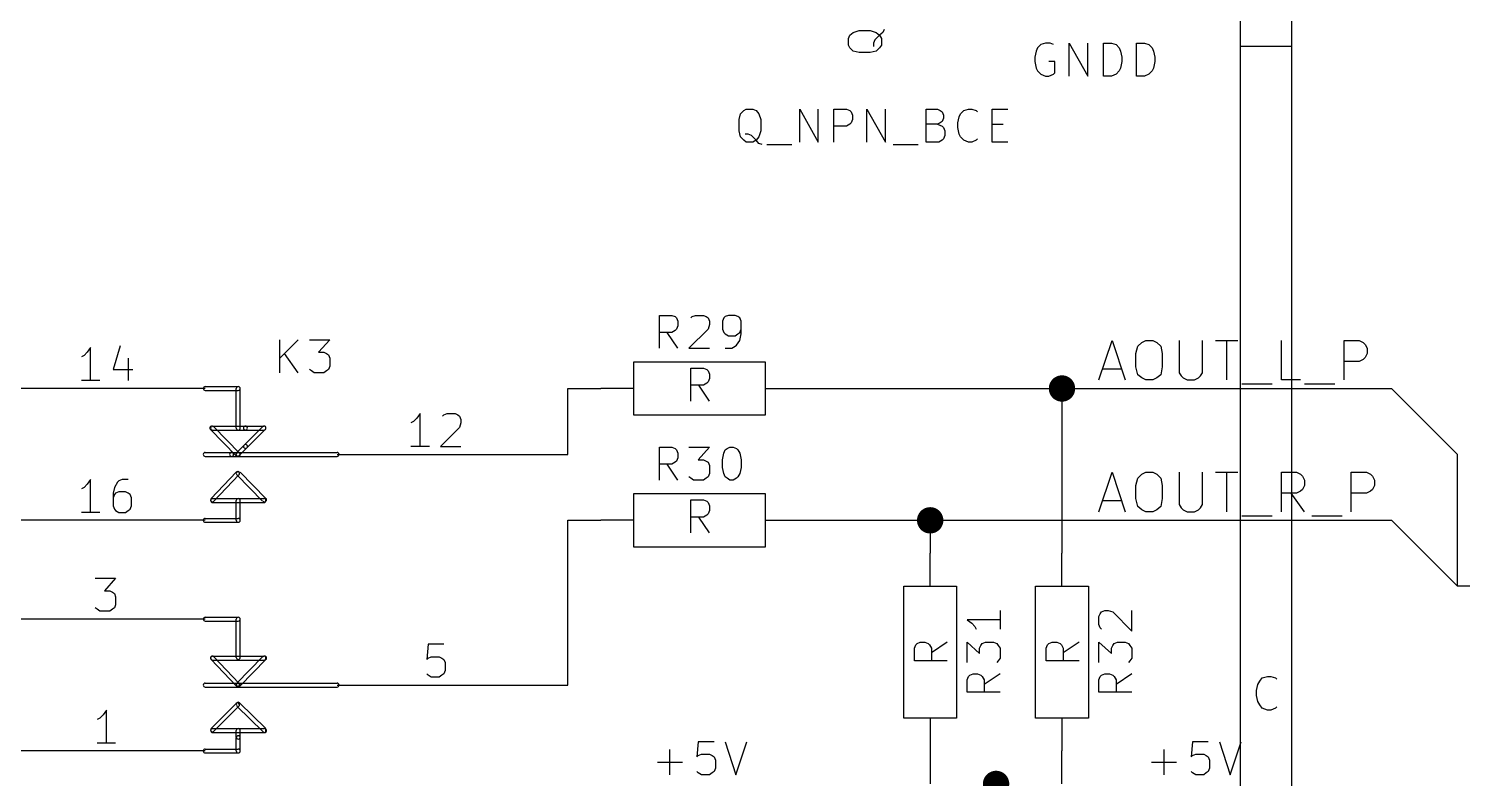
# Model space of a CAD drawing. Extents: x 10 to 329, y -200 to -10.
# Drawn here: x 238.3 to 293.6, y -138.2 to -109.3 of the extents above; entities that cross this region are included whole.
import ezdxf

# ---------------------------------------------------------------- set-up
doc = ezdxf.new("R2010")
doc.units = 0
doc.header["$MEASUREMENT"] = 0
doc.layers.add('BLACK', color=7, linetype='CONTINUOUS')
doc.layers.add('WHITE', color=7, linetype='CONTINUOUS')

msp = doc.modelspace()

# ---------------------------------------------------------------- linework, layer by layer
at = {"layer": 'Black'}
for p, q in [((286.995, -200), (286.995, -10.0076)), ((285.013, -198.018), (285.013, -11.9888)), ((277.317, -109.931), (277.19, -110.058)), ((277.495, -109.88), (277.317, -109.931)), ((277.673, -109.88), (277.495, -109.88)), ((277.8, -109.931), (277.673, -109.88)), ((278.409, -111.15), (278.409, -109.88)), ((278.409, -109.88), (279.121, -111.15)), ((279.121, -111.15), (279.121, -109.88)), ((279.73, -111.15), (279.73, -109.88)), ((279.73, -109.88), (280.035, -109.88)), ((280.035, -109.88), (280.213, -109.931)), ((280.213, -109.931), (280.34, -110.058)), ((281, -111.15), (281, -109.88)), ((281, -109.88), (281.305, -109.88)), ((281.305, -109.88), (281.483, -109.931)), ((281.483, -109.931), (281.61, -110.058)), ((277.139, -110.185), (277.089, -110.414)), ((277.089, -110.414), (277.089, -110.592)), ((277.19, -110.058), (277.139, -110.185)), ((280.34, -110.058), (280.391, -110.185)), ((280.391, -110.185), (280.441, -110.414)), ((280.441, -110.414), (280.441, -110.592)), ((281.61, -110.058), (281.661, -110.185)), ((281.661, -110.185), (281.711, -110.414)), ((281.711, -110.414), (281.711, -110.592)), ((286.995, -110.007), (285.013, -110.007)), ((277.089, -110.592), (277.139, -110.846)), ((277.139, -110.846), (277.19, -110.947)), ((277.19, -110.947), (277.317, -111.074)), ((277.851, -110.592), (277.622, -110.592)), ((277.8, -111.074), (277.851, -111.023)), ((277.851, -111.023), (277.851, -110.592)), ((280.34, -110.947), (280.213, -111.074)), ((280.391, -110.846), (280.34, -110.947)), ((280.441, -110.592), (280.391, -110.846)), ((281.61, -110.947), (281.483, -111.074)), ((281.661, -110.846), (281.61, -110.947)), ((281.711, -110.592), (281.661, -110.846)), ((277.317, -111.074), (277.495, -111.15)), ((277.495, -111.15), (277.622, -111.15)), ((277.622, -111.15), (277.8, -111.074)), ((280.035, -111.15), (279.73, -111.15)), ((280.213, -111.074), (280.035, -111.15)), ((281.305, -111.15), (281, -111.15)), ((281.483, -111.074), (281.305, -111.15)), ((265.684, -112.827), (265.735, -112.598)), ((265.735, -112.598), (265.862, -112.471)), ((265.862, -112.471), (265.963, -112.42)), ((265.963, -112.42), (266.217, -112.42)), ((266.217, -112.42), (266.344, -112.471)), ((266.344, -112.471), (266.446, -112.598)), ((266.446, -112.598), (266.522, -112.827)), ((268.021, -113.69), (268.021, -112.42)), ((268.021, -112.42), (268.732, -113.69)), ((268.732, -113.69), (268.732, -112.42)), ((269.342, -113.69), (269.342, -112.42)), ((269.342, -112.42), (269.824, -112.42)), ((269.824, -112.42), (269.951, -112.471)), ((269.951, -112.471), (270.002, -112.522)), ((270.002, -112.522), (270.053, -112.649)), ((270.053, -112.649), (270.053, -112.827)), ((270.612, -113.69), (270.612, -112.42)), ((270.612, -112.42), (271.323, -113.69)), ((271.323, -113.69), (271.323, -112.42)), ((272.898, -113.69), (272.898, -112.42)), ((272.898, -112.42), (273.329, -112.42)), ((273.329, -112.42), (273.431, -112.471)), ((273.431, -112.471), (273.507, -112.522)), ((273.507, -112.522), (273.558, -112.649)), ((273.558, -112.649), (273.558, -112.776)), ((274.117, -112.954), (274.168, -112.725)), ((274.168, -112.725), (274.218, -112.598)), ((274.218, -112.598), (274.345, -112.471)), ((274.345, -112.471), (274.523, -112.42)), ((274.523, -112.42), (274.65, -112.42)), ((274.65, -112.42), (274.828, -112.471)), ((274.828, -112.471), (274.879, -112.522)), ((275.438, -113.69), (275.438, -112.42)), ((275.438, -112.42), (276.047, -112.42)), ((265.684, -113.259), (265.684, -112.827)), ((265.735, -113.487), (265.684, -113.259)), ((266.522, -113.259), (266.446, -113.487)), ((266.522, -112.827), (266.522, -113.259)), ((269.824, -113.081), (269.342, -113.081)), ((269.951, -113.005), (269.824, -113.081)), ((270.002, -112.954), (269.951, -113.005)), ((270.053, -112.827), (270.002, -112.954)), ((273.329, -113.005), (272.898, -113.005)), ((273.431, -112.954), (273.329, -113.005)), ((273.329, -113.005), (273.507, -113.081)), ((273.507, -112.903), (273.431, -112.954)), ((273.558, -112.776), (273.507, -112.903)), ((273.507, -113.081), (273.558, -113.132)), ((273.558, -113.132), (273.609, -113.259)), ((273.609, -113.259), (273.609, -113.436)), ((274.117, -113.132), (274.117, -112.954)), ((274.168, -113.386), (274.117, -113.132)), ((275.438, -113.005), (275.869, -113.005)), ((265.862, -113.614), (265.735, -113.487)), ((265.963, -113.69), (265.862, -113.614)), ((266.04, -113.386), (265.913, -113.386)), ((266.217, -113.69), (265.963, -113.69)), ((266.167, -113.436), (266.04, -113.386)), ((266.344, -113.614), (266.167, -113.436)), ((266.344, -113.614), (266.217, -113.69)), ((266.446, -113.487), (266.344, -113.614)), ((266.446, -113.741), (266.344, -113.614)), ((266.573, -113.792), (266.446, -113.741)), ((266.751, -113.792), (267.716, -113.792)), ((271.628, -113.792), (272.593, -113.792)), ((273.38, -113.69), (272.898, -113.69)), ((273.507, -113.614), (273.38, -113.69)), ((273.558, -113.563), (273.507, -113.614)), ((273.609, -113.436), (273.558, -113.563)), ((274.218, -113.487), (274.168, -113.386)), ((274.345, -113.614), (274.218, -113.487)), ((274.523, -113.69), (274.345, -113.614)), ((274.65, -113.69), (274.523, -113.69)), ((274.828, -113.614), (274.65, -113.69)), ((274.879, -113.563), (274.828, -113.614)), ((276.047, -113.69), (275.438, -113.69)), ((241.833, -121.539), (241.554, -122.453)), ((240.436, -121.92), (240.335, -121.971)), ((240.563, -121.793), (240.436, -121.92)), ((240.69, -121.615), (240.563, -121.793)), ((240.69, -122.885), (240.69, -121.615)), ((242.138, -122.022), (242.138, -122.885)), ((241.554, -122.453), (242.316, -122.453)), ((266.7, -122.174), (261.62, -122.174)), ((261.62, -122.174), (261.62, -124.206)), ((263.83, -123.673), (263.83, -122.403)), ((263.83, -122.403), (264.312, -122.403)), ((264.312, -122.403), (264.439, -122.453)), ((264.439, -122.453), (264.49, -122.504)), ((264.49, -122.504), (264.541, -122.631)), ((264.541, -122.631), (264.541, -122.809)), ((266.7, -124.206), (266.7, -122.174)), ((245.11, -123.19), (237.49, -123.19)), ((241.046, -122.885), (240.335, -122.885)), ((245.11, -123.114), (246.38, -123.114)), ((246.304, -124.714), (246.304, -123.19)), ((246.456, -124.714), (246.456, -123.19)), ((259.08, -125.73), (259.08, -123.19)), ((259.08, -123.19), (260.35, -123.19)), ((261.62, -123.19), (260.35, -123.19)), ((264.312, -123.063), (263.83, -123.063)), ((264.541, -123.673), (264.135, -123.063)), ((264.439, -122.987), (264.312, -123.063)), ((264.49, -122.936), (264.439, -122.987)), ((264.541, -122.809), (264.49, -122.936)), ((266.7, -123.19), (267.97, -123.19)), ((267.97, -123.19), (290.83, -123.19)), ((278.13, -123.19), (278.13, -129.54)), ((290.83, -123.19), (293.37, -125.73)), ((245.11, -123.266), (246.38, -123.266)), ((253.39, -124.155), (253.263, -124.333)), ((253.39, -125.425), (253.39, -124.155)), ((254.254, -124.257), (254.305, -124.206)), ((254.305, -124.206), (254.432, -124.155)), ((254.432, -124.155), (254.737, -124.155)), ((254.737, -124.155), (254.838, -124.206)), ((254.838, -124.206), (254.914, -124.257)), ((254.914, -124.257), (254.965, -124.384)), ((261.62, -124.206), (266.7, -124.206)), ((245.313, -124.765), (246.304, -125.781)), ((245.389, -124.638), (246.659, -124.638)), ((245.389, -124.79), (246.659, -124.79)), ((245.44, -124.663), (246.431, -125.679)), ((246.609, -125.374), (247.32, -124.663)), ((246.659, -124.638), (247.371, -124.638)), ((246.659, -124.79), (247.371, -124.79)), ((246.71, -125.476), (247.421, -124.765)), ((253.136, -124.46), (253.035, -124.511)), ((253.263, -124.333), (253.136, -124.46)), ((254.914, -124.689), (254.178, -125.425)), ((254.965, -124.511), (254.914, -124.689)), ((254.965, -124.384), (254.965, -124.511)), ((246.609, -125.374), (246.304, -125.679)), ((253.746, -125.425), (253.035, -125.425)), ((254.178, -125.425), (254.965, -125.425)), ((245.11, -125.654), (246.126, -125.654)), ((245.11, -125.806), (246.126, -125.806)), ((246.126, -125.654), (246.38, -125.654)), ((246.126, -125.806), (246.38, -125.806)), ((246.38, -125.654), (250.19, -125.654)), ((246.38, -125.806), (250.19, -125.806)), ((246.71, -125.476), (246.405, -125.781)), ((250.19, -125.73), (257.81, -125.73)), ((257.81, -125.73), (259.08, -125.73)), ((293.37, -130.81), (293.37, -125.73)), ((246.304, -126.416), (245.339, -127.432)), ((246.405, -126.517), (245.44, -127.533)), ((247.32, -127.533), (246.329, -126.517)), ((247.447, -127.432), (246.456, -126.416)), ((240.436, -127), (240.335, -127.051)), ((240.563, -126.873), (240.436, -127)), ((240.69, -126.695), (240.563, -126.873)), ((240.69, -127.965), (240.69, -126.695)), ((241.605, -127), (241.554, -127.229)), ((241.732, -126.797), (241.605, -127)), ((241.783, -126.746), (241.732, -126.797)), ((241.91, -126.695), (241.783, -126.746)), ((242.138, -126.695), (241.91, -126.695)), ((241.554, -127.229), (241.554, -127.711)), ((241.605, -127.279), (241.554, -127.406)), ((241.656, -127.229), (241.605, -127.279)), ((241.783, -127.178), (241.656, -127.229)), ((242.037, -127.178), (241.783, -127.178)), ((242.138, -127.229), (242.037, -127.178)), ((242.214, -127.279), (242.138, -127.229)), ((242.265, -127.406), (242.214, -127.279)), ((242.265, -127.711), (242.265, -127.406)), ((245.389, -127.432), (247.371, -127.432)), ((245.389, -127.584), (247.371, -127.584)), ((246.304, -128.27), (246.304, -127.508)), ((246.456, -128.27), (246.456, -127.508)), ((266.7, -127.254), (261.62, -127.254)), ((261.62, -127.254), (261.62, -129.286)), ((263.83, -128.753), (263.83, -127.483)), ((263.83, -127.483), (264.312, -127.483)), ((264.312, -127.483), (264.439, -127.533)), ((264.439, -127.533), (264.49, -127.584)), ((264.49, -127.584), (264.541, -127.711)), ((266.7, -129.286), (266.7, -127.254)), ((241.046, -127.965), (240.335, -127.965)), ((241.554, -127.711), (241.605, -127.838)), ((241.605, -127.838), (241.656, -127.889)), ((241.656, -127.889), (241.783, -127.965)), ((241.783, -127.965), (242.037, -127.965)), ((242.037, -127.965), (242.138, -127.889)), ((242.138, -127.889), (242.214, -127.838)), ((242.214, -127.838), (242.265, -127.711)), ((245.11, -128.194), (246.38, -128.194)), ((264.312, -128.143), (263.83, -128.143)), ((264.541, -128.753), (264.135, -128.143)), ((264.439, -128.067), (264.312, -128.143)), ((264.49, -128.016), (264.439, -128.067)), ((264.541, -127.889), (264.49, -128.016)), ((264.541, -127.711), (264.541, -127.889)), ((245.11, -128.27), (237.49, -128.27)), ((245.11, -128.346), (246.38, -128.346)), ((259.08, -134.62), (259.08, -128.27)), ((259.08, -128.27), (260.35, -128.27)), ((261.62, -128.27), (260.35, -128.27)), ((266.7, -128.27), (267.97, -128.27)), ((267.97, -128.27), (290.83, -128.27)), ((273.05, -128.27), (273.05, -129.54)), ((290.83, -128.27), (293.37, -130.81)), ((261.62, -129.286), (266.7, -129.286)), ((273.05, -130.81), (273.05, -129.54)), ((278.13, -130.81), (278.13, -129.54)), ((240.868, -130.505), (241.656, -130.505)), ((241.656, -130.505), (241.224, -130.988)), ((272.034, -135.89), (272.034, -130.81)), ((272.034, -130.81), (274.066, -130.81)), ((274.066, -130.81), (274.066, -135.89)), ((277.114, -135.89), (277.114, -130.81)), ((277.114, -130.81), (279.146, -130.81)), ((279.146, -130.81), (279.146, -135.89)), ((302.26, -130.81), (293.37, -130.81)), ((241.224, -130.988), (241.427, -130.988)), ((241.427, -130.988), (241.529, -131.039)), ((241.529, -131.039), (241.605, -131.089)), ((241.605, -131.089), (241.656, -131.216)), ((241.656, -131.216), (241.656, -131.521)), ((240.944, -131.699), (240.868, -131.648)), ((241.046, -131.775), (240.944, -131.699)), ((241.427, -131.775), (241.046, -131.775)), ((241.529, -131.699), (241.427, -131.775)), ((241.605, -131.648), (241.529, -131.699)), ((241.656, -131.521), (241.605, -131.648)), ((245.11, -132.004), (246.38, -132.004)), ((245.11, -132.08), (237.49, -132.08)), ((245.11, -132.156), (246.38, -132.156)), ((246.304, -133.553), (246.304, -132.08)), ((246.456, -133.553), (246.456, -132.08)), ((253.695, -133.045), (253.644, -133.629)), ((254.305, -133.045), (253.695, -133.045)), ((272.44, -133.198), (272.491, -133.071)), ((272.491, -133.071), (272.542, -133.02)), ((272.542, -133.02), (272.669, -132.969)), ((272.669, -132.969), (272.847, -132.969)), ((272.847, -132.969), (272.974, -133.02)), ((272.974, -133.02), (273.025, -133.071)), ((273.025, -133.071), (273.101, -133.198)), ((273.71, -132.969), (273.101, -133.375)), ((277.52, -133.198), (277.571, -133.071)), ((277.571, -133.071), (277.622, -133.02)), ((277.622, -133.02), (277.749, -132.969)), ((277.749, -132.969), (277.927, -132.969)), ((277.927, -132.969), (278.054, -133.02)), ((278.054, -133.02), (278.105, -133.071)), ((278.105, -133.071), (278.181, -133.198)), ((278.79, -132.969), (278.181, -133.375)), ((245.339, -133.629), (246.304, -134.645)), ((245.389, -133.502), (247.371, -133.502)), ((245.389, -133.655), (247.371, -133.655)), ((245.44, -133.528), (246.405, -134.544)), ((246.329, -134.544), (247.32, -133.528)), ((246.456, -134.645), (247.447, -133.629)), ((253.644, -133.629), (253.695, -133.579)), ((253.695, -133.579), (253.822, -133.528)), ((253.822, -133.528), (254.127, -133.528)), ((254.127, -133.528), (254.229, -133.579)), ((254.229, -133.579), (254.305, -133.629)), ((254.305, -133.629), (254.356, -133.756)), ((272.44, -133.68), (272.44, -133.198)), ((273.71, -133.68), (272.44, -133.68)), ((273.101, -133.198), (273.101, -133.68)), ((277.52, -133.68), (277.52, -133.198)), ((278.79, -133.68), (277.52, -133.68)), ((278.181, -133.198), (278.181, -133.68)), ((253.695, -134.239), (253.644, -134.188)), ((253.822, -134.315), (253.695, -134.239)), ((254.229, -134.239), (254.127, -134.315)), ((254.305, -134.188), (254.229, -134.239)), ((254.356, -134.061), (254.305, -134.188)), ((254.356, -133.756), (254.356, -134.061)), ((245.11, -134.544), (246.38, -134.544)), ((245.11, -134.696), (246.38, -134.696)), ((246.38, -134.544), (250.19, -134.544)), ((246.38, -134.696), (250.19, -134.696)), ((250.19, -134.62), (257.81, -134.62)), ((254.127, -134.315), (253.822, -134.315)), ((257.81, -134.62), (259.08, -134.62)), ((285.623, -134.823), (285.674, -134.595)), ((285.623, -135.026), (285.623, -134.823)), ((285.674, -134.595), (285.75, -134.468)), ((285.75, -134.468), (285.852, -134.341)), ((285.852, -134.341), (286.055, -134.29)), ((286.055, -134.29), (286.182, -134.29)), ((286.182, -134.29), (286.36, -134.341)), ((286.36, -134.341), (286.41, -134.391)), ((245.339, -136.296), (246.304, -135.331)), ((246.431, -135.306), (247.447, -136.296)), ((285.674, -135.255), (285.623, -135.026)), ((285.75, -135.382), (285.674, -135.255)), ((241.046, -135.89), (240.944, -135.941)), ((241.173, -135.763), (241.046, -135.89)), ((241.3, -135.585), (241.173, -135.763)), ((241.3, -136.855), (241.3, -135.585)), ((245.44, -136.398), (246.405, -135.433)), ((246.329, -135.433), (247.345, -136.423)), ((274.066, -135.89), (272.034, -135.89)), ((273.05, -135.89), (273.05, -137.16)), ((279.146, -135.89), (277.114, -135.89)), ((278.13, -135.89), (278.13, -137.16)), ((285.852, -135.509), (285.75, -135.382)), ((286.055, -135.585), (285.852, -135.509)), ((286.182, -135.585), (286.055, -135.585)), ((286.36, -135.509), (286.182, -135.585)), ((286.41, -135.458), (286.36, -135.509)), ((245.389, -136.296), (247.371, -136.296)), ((245.389, -136.449), (247.371, -136.449)), ((246.304, -136.627), (246.304, -136.373)), ((246.456, -136.627), (246.456, -136.373)), ((241.656, -136.855), (240.944, -136.855)), ((246.304, -137.16), (246.304, -136.652)), ((246.456, -137.16), (246.456, -136.652)), ((264.109, -136.804), (264.058, -137.389)), ((264.719, -136.804), (264.109, -136.804)), ((265.151, -136.804), (265.557, -138.074)), ((265.557, -138.074), (265.989, -136.804)), ((283.159, -136.804), (283.108, -137.389)), ((283.769, -136.804), (283.159, -136.804)), ((284.201, -136.804), (284.607, -138.074)), ((284.607, -138.074), (285.039, -136.804)), ((245.11, -137.16), (237.49, -137.16)), ((245.11, -137.084), (246.38, -137.084)), ((245.11, -137.236), (246.38, -137.236)), ((263.017, -138.074), (263.017, -137.109)), ((264.058, -137.389), (264.109, -137.338)), ((264.109, -137.338), (264.236, -137.287)), ((264.236, -137.287), (264.541, -137.287)), ((264.541, -137.287), (264.643, -137.338)), ((264.643, -137.338), (264.719, -137.389)), ((264.719, -137.389), (264.77, -137.516)), ((264.77, -137.516), (264.77, -137.82)), ((273.05, -137.16), (273.05, -138.43)), ((278.13, -138.43), (278.13, -137.16)), ((282.067, -138.074), (282.067, -137.109)), ((283.108, -137.389), (283.159, -137.338)), ((283.159, -137.338), (283.286, -137.287)), ((283.286, -137.287), (283.591, -137.287)), ((283.591, -137.287), (283.693, -137.338)), ((283.693, -137.338), (283.769, -137.389)), ((283.769, -137.389), (283.82, -137.516)), ((283.82, -137.516), (283.82, -137.82)), ((262.534, -137.592), (263.5, -137.592)), ((264.109, -137.998), (264.058, -137.947)), ((264.236, -138.074), (264.109, -137.998)), ((264.541, -138.074), (264.236, -138.074)), ((264.643, -137.998), (264.541, -138.074)), ((264.719, -137.947), (264.643, -137.998)), ((264.77, -137.82), (264.719, -137.947)), ((281.584, -137.592), (282.55, -137.592)), ((283.159, -137.998), (283.108, -137.947)), ((283.286, -138.074), (283.159, -137.998)), ((283.591, -138.074), (283.286, -138.074)), ((283.693, -137.998), (283.591, -138.074)), ((283.769, -137.947), (283.693, -137.998)), ((283.82, -137.82), (283.769, -137.947))]:
    msp.add_line(p, q, dxfattribs=at)
at = {"layer": 'Black', "const_width": 0.508}
for points in [[(277.876, -123.19, 1), (278.384, -123.19, 1)], [(272.796, -128.27, 1), (273.304, -128.27, 1)], [(275.336, -138.43, 1), (275.844, -138.43, 1)]]:
    msp.add_lwpolyline(points, format="xyb", close=True, dxfattribs=at)
at = {"layer": 'Black'}
for centre, start, end in [((245.11, -123.19), 90, 270), ((246.38, -123.19), 360, 540), ((246.38, -123.19), 270, 450), ((245.364, -124.714), 44.2748, 224.275), ((245.389, -124.714), 90, 270), ((246.38, -124.714), 180, 360), ((246.659, -124.714), 90, 270), ((246.659, -124.714), 270, 450), ((247.371, -124.714), 315, 495), ((247.371, -124.714), 270, 450), ((246.659, -125.425), 135, 315), ((246.659, -125.425), 315, 495), ((245.11, -125.73), 90, 270), ((246.126, -125.73), 90, 270), ((246.126, -125.73), 270, 450), ((246.355, -125.73), 495, 675), ((246.38, -125.73), 90, 270), ((246.38, -125.73), 224.275, 404.275), ((246.38, -125.73), 270, 450), ((250.19, -125.73), 270, 450), ((246.355, -126.467), 316.432, 496.432), ((246.38, -126.467), 404.293, 584.293), ((245.389, -127.483), 496.432, 676.432), ((245.389, -127.508), 90, 270), ((246.38, -127.508), 360, 540), ((247.396, -127.483), 224.293, 404.293), ((247.371, -127.508), 270, 450), ((245.11, -128.27), 90, 270), ((246.38, -128.27), 270, 450), ((246.38, -128.27), 180, 360), ((245.11, -132.08), 90, 270), ((246.38, -132.08), 360, 540), ((246.38, -132.08), 270, 450), ((245.389, -133.579), 90, 270), ((245.389, -133.579), 43.5679, 223.568), ((246.38, -133.553), 180, 360), ((247.396, -133.579), 315.707, 495.707), ((247.371, -133.579), 270, 450), ((245.11, -134.62), 90, 270), ((246.355, -134.595), 223.568, 403.568), ((246.38, -134.595), 135.707, 315.707), ((246.38, -134.62), 90, 270), ((246.38, -134.62), 270, 450), ((250.19, -134.62), 270, 450), ((246.355, -135.382), 315, 495), ((246.38, -135.357), 45.7252, 225.725), ((245.389, -136.347), 135, 315), ((245.389, -136.373), 90, 270), ((246.38, -136.373), 360, 540), ((247.396, -136.373), 225.725, 405.725), ((247.371, -136.373), 270, 450), ((246.38, -136.652), 360, 540), ((246.38, -136.627), 180, 360), ((245.11, -137.16), 90, 270), ((246.38, -137.16), 180, 360), ((246.38, -137.16), 270, 450)]:
    msp.add_arc(centre, 0.0762, start, end, dxfattribs=at)
at = {"layer": 'White'}
for p, q in [((270.078, -109.474), (270.307, -109.398)), ((270.307, -109.398), (270.739, -109.398)), ((270.739, -109.398), (270.967, -109.474)), ((271.272, -109.347), (271.221, -109.474)), ((269.9, -109.703), (269.951, -109.576)), ((269.9, -109.957), (269.9, -109.703)), ((269.951, -110.058), (269.9, -109.957)), ((269.951, -109.576), (270.078, -109.474)), ((270.916, -109.753), (270.866, -109.88)), ((270.866, -109.88), (270.866, -110.007)), ((271.094, -109.576), (270.916, -109.753)), ((270.967, -109.474), (271.094, -109.576)), ((271.221, -109.474), (271.094, -109.576)), ((271.094, -109.576), (271.17, -109.703)), ((271.17, -109.957), (271.094, -110.058)), ((271.17, -109.703), (271.17, -109.957)), ((270.078, -110.185), (269.951, -110.058)), ((270.307, -110.236), (270.078, -110.185)), ((270.739, -110.236), (270.307, -110.236)), ((270.967, -110.185), (270.739, -110.236)), ((271.094, -110.058), (270.967, -110.185)), ((262.611, -121.641), (262.611, -120.371)), ((262.611, -120.371), (263.093, -120.371)), ((263.093, -120.371), (263.22, -120.421)), ((263.22, -120.421), (263.271, -120.472)), ((263.83, -120.472), (263.881, -120.421)), ((263.881, -120.421), (264.008, -120.371)), ((264.008, -120.371), (264.312, -120.371)), ((264.312, -120.371), (264.414, -120.421)), ((264.414, -120.421), (264.49, -120.472)), ((265.151, -120.421), (265.1, -120.472)), ((265.278, -120.371), (265.151, -120.421)), ((265.532, -120.371), (265.278, -120.371)), ((265.633, -120.421), (265.532, -120.371)), ((265.709, -120.472), (265.633, -120.421)), ((263.22, -120.955), (263.093, -121.031)), ((263.271, -120.904), (263.22, -120.955)), ((263.271, -120.472), (263.322, -120.599)), ((263.322, -120.777), (263.271, -120.904)), ((263.322, -120.599), (263.322, -120.777)), ((264.49, -120.904), (263.754, -121.641)), ((264.49, -120.472), (264.541, -120.599)), ((264.541, -120.726), (264.49, -120.904)), ((264.541, -120.599), (264.541, -120.726)), ((265.1, -120.472), (265.049, -120.599)), ((265.049, -120.599), (265.049, -120.904)), ((265.049, -120.904), (265.1, -121.031)), ((265.76, -120.599), (265.709, -120.472)), ((265.709, -121.031), (265.76, -120.904)), ((265.76, -121.082), (265.76, -120.599)), ((247.98, -122.58), (247.98, -121.31)), ((248.691, -121.31), (247.98, -122.022)), ((249.123, -121.31), (249.911, -121.31)), ((249.911, -121.31), (249.479, -121.793)), ((263.093, -121.031), (262.611, -121.031)), ((263.322, -121.641), (262.915, -121.031)), ((265.1, -121.031), (265.151, -121.082)), ((265.151, -121.082), (265.278, -121.158)), ((265.278, -121.158), (265.532, -121.158)), ((265.405, -121.641), (265.532, -121.564)), ((265.532, -121.158), (265.633, -121.082)), ((265.532, -121.564), (265.582, -121.514)), ((265.582, -121.514), (265.709, -121.336)), ((265.633, -121.082), (265.709, -121.031)), ((265.709, -121.336), (265.76, -121.082)), ((279.552, -122.86), (280.06, -121.336)), ((280.06, -121.336), (280.568, -122.86)), ((280.975, -121.844), (281.051, -121.564)), ((281.051, -121.564), (281.203, -121.412)), ((281.203, -121.412), (281.356, -121.336)), ((281.356, -121.336), (281.635, -121.336)), ((281.635, -121.336), (281.788, -121.412)), ((281.788, -121.412), (281.94, -121.564)), ((281.94, -121.564), (281.991, -121.844)), ((282.651, -121.336), (282.651, -122.58)), ((283.54, -122.58), (283.54, -121.336)), ((284.048, -121.336), (284.912, -121.336)), ((284.48, -122.86), (284.48, -121.336)), ((286.588, -122.86), (286.588, -121.336)), ((289.001, -122.86), (289.001, -121.336)), ((289.001, -121.336), (289.585, -121.336)), ((289.585, -121.336), (289.738, -121.412)), ((289.738, -121.412), (289.814, -121.488)), ((289.814, -121.488), (289.89, -121.641)), ((248.691, -122.58), (248.158, -121.844)), ((249.479, -121.793), (249.682, -121.793)), ((249.682, -121.793), (249.784, -121.844)), ((249.784, -121.844), (249.86, -121.895)), ((249.86, -121.895), (249.911, -122.022)), ((249.911, -122.022), (249.911, -122.326)), ((263.754, -121.641), (264.541, -121.641)), ((265.151, -121.641), (265.405, -121.641)), ((280.975, -122.352), (280.975, -121.844)), ((281.991, -121.844), (281.991, -122.352)), ((289.738, -122.072), (289.585, -122.149)), ((289.814, -121.996), (289.738, -122.072)), ((289.89, -121.844), (289.814, -121.996)), ((289.89, -121.641), (289.89, -121.844)), ((249.199, -122.504), (249.123, -122.453)), ((249.301, -122.58), (249.199, -122.504)), ((249.682, -122.58), (249.301, -122.58)), ((249.784, -122.504), (249.682, -122.58)), ((249.86, -122.453), (249.784, -122.504)), ((249.911, -122.326), (249.86, -122.453)), ((279.679, -122.428), (280.416, -122.428)), ((281.051, -122.657), (280.975, -122.352)), ((281.203, -122.784), (281.051, -122.657)), ((281.94, -122.657), (281.788, -122.784)), ((281.991, -122.352), (281.94, -122.657)), ((282.651, -122.58), (282.727, -122.707)), ((283.464, -122.707), (283.54, -122.58)), ((289.585, -122.149), (289.001, -122.149)), ((281.356, -122.86), (281.203, -122.784)), ((281.635, -122.86), (281.356, -122.86)), ((281.788, -122.784), (281.635, -122.86)), ((282.727, -122.707), (282.804, -122.784)), ((282.804, -122.784), (282.956, -122.86)), ((282.956, -122.86), (283.235, -122.86)), ((283.235, -122.86), (283.388, -122.784)), ((283.388, -122.784), (283.464, -122.707)), ((285.064, -123.012), (286.233, -123.012)), ((287.325, -122.86), (286.588, -122.86)), ((287.477, -123.012), (288.646, -123.012)), ((262.611, -126.721), (262.611, -125.451)), ((262.611, -125.451), (263.093, -125.451)), ((263.093, -125.451), (263.22, -125.501)), ((263.22, -125.501), (263.271, -125.552)), ((263.271, -125.984), (263.22, -126.035)), ((263.271, -125.552), (263.322, -125.679)), ((263.322, -125.857), (263.271, -125.984)), ((263.322, -125.679), (263.322, -125.857)), ((263.754, -125.451), (264.541, -125.451)), ((264.541, -125.451), (264.109, -125.933)), ((264.109, -125.933), (264.312, -125.933)), ((264.312, -125.933), (264.414, -125.984)), ((264.414, -125.984), (264.49, -126.035)), ((265.049, -125.933), (265.1, -125.679)), ((265.049, -126.238), (265.049, -125.933)), ((265.1, -125.679), (265.151, -125.552)), ((265.151, -125.552), (265.227, -125.501)), ((265.227, -125.501), (265.328, -125.451)), ((265.328, -125.451), (265.455, -125.451)), ((265.455, -125.451), (265.582, -125.501)), ((265.582, -125.501), (265.633, -125.552)), ((265.633, -125.552), (265.709, -125.679)), ((265.709, -125.679), (265.76, -125.933)), ((265.76, -125.933), (265.76, -126.238)), ((263.093, -126.111), (262.611, -126.111)), ((263.322, -126.721), (262.915, -126.111)), ((263.22, -126.035), (263.093, -126.111)), ((264.49, -126.035), (264.541, -126.162)), ((264.541, -126.467), (264.49, -126.594)), ((264.541, -126.162), (264.541, -126.467)), ((265.1, -126.467), (265.049, -126.238)), ((265.151, -126.594), (265.1, -126.467)), ((265.709, -126.467), (265.633, -126.594)), ((265.76, -126.238), (265.709, -126.467)), ((279.552, -127.94), (280.06, -126.416)), ((280.06, -126.416), (280.568, -127.94)), ((281.051, -126.644), (281.203, -126.492)), ((281.203, -126.492), (281.356, -126.416)), ((281.356, -126.416), (281.635, -126.416)), ((281.635, -126.416), (281.788, -126.492)), ((281.788, -126.492), (281.94, -126.644)), ((282.651, -126.416), (282.651, -127.66)), ((283.54, -127.66), (283.54, -126.416)), ((284.048, -126.416), (284.912, -126.416)), ((284.48, -127.94), (284.48, -126.416)), ((286.588, -127.94), (286.588, -126.416)), ((286.588, -126.416), (287.172, -126.416)), ((287.172, -126.416), (287.325, -126.492)), ((287.325, -126.492), (287.401, -126.568)), ((289.281, -127.94), (289.281, -126.416)), ((289.281, -126.416), (289.865, -126.416)), ((289.865, -126.416), (290.017, -126.492)), ((290.017, -126.492), (290.093, -126.568)), ((263.83, -126.644), (263.754, -126.594)), ((263.931, -126.721), (263.83, -126.644)), ((264.312, -126.721), (263.931, -126.721)), ((264.414, -126.644), (264.312, -126.721)), ((264.49, -126.594), (264.414, -126.644)), ((265.227, -126.644), (265.151, -126.594)), ((265.328, -126.721), (265.227, -126.644)), ((265.455, -126.721), (265.328, -126.721)), ((265.582, -126.644), (265.455, -126.721)), ((265.633, -126.594), (265.582, -126.644)), ((280.975, -126.924), (281.051, -126.644)), ((280.975, -127.432), (280.975, -126.924)), ((281.94, -126.644), (281.991, -126.924)), ((281.991, -126.924), (281.991, -127.432)), ((287.401, -127.076), (287.325, -127.152)), ((287.401, -126.568), (287.477, -126.721)), ((287.477, -126.924), (287.401, -127.076)), ((287.477, -126.721), (287.477, -126.924)), ((290.093, -127.076), (290.017, -127.152)), ((290.093, -126.568), (290.17, -126.721)), ((290.17, -126.924), (290.093, -127.076)), ((290.17, -126.721), (290.17, -126.924)), ((279.679, -127.508), (280.416, -127.508)), ((281.051, -127.737), (280.975, -127.432)), ((281.991, -127.432), (281.94, -127.737)), ((287.172, -127.229), (286.588, -127.229)), ((287.477, -127.94), (286.969, -127.229)), ((287.325, -127.152), (287.172, -127.229)), ((289.865, -127.229), (289.281, -127.229)), ((290.017, -127.152), (289.865, -127.229)), ((281.203, -127.864), (281.051, -127.737)), ((281.356, -127.94), (281.203, -127.864)), ((281.635, -127.94), (281.356, -127.94)), ((281.788, -127.864), (281.635, -127.94)), ((281.94, -127.737), (281.788, -127.864)), ((282.651, -127.66), (282.727, -127.787)), ((282.727, -127.787), (282.804, -127.864)), ((282.804, -127.864), (282.956, -127.94)), ((282.956, -127.94), (283.235, -127.94)), ((283.235, -127.94), (283.388, -127.864)), ((283.388, -127.864), (283.464, -127.787)), ((283.464, -127.787), (283.54, -127.66)), ((285.064, -128.092), (286.233, -128.092)), ((287.757, -128.092), (288.925, -128.092)), ((275.742, -131.75), (275.742, -132.461)), ((279.552, -131.978), (279.603, -131.877)), ((279.552, -132.283), (279.552, -131.978)), ((279.603, -131.877), (279.654, -131.801)), ((279.654, -131.801), (279.781, -131.75)), ((279.781, -131.75), (279.908, -131.75)), ((279.908, -131.75), (280.086, -131.801)), ((280.086, -131.801), (280.822, -132.537)), ((280.822, -132.537), (280.822, -131.75)), ((275.742, -132.105), (274.472, -132.105)), ((274.472, -132.105), (274.65, -132.232)), ((274.65, -132.232), (274.777, -132.359)), ((274.777, -132.359), (274.828, -132.461)), ((279.603, -132.41), (279.552, -132.283)), ((279.654, -132.461), (279.603, -132.41)), ((274.472, -133.756), (274.472, -132.969)), ((274.472, -132.969), (274.955, -133.401)), ((274.955, -133.198), (275.006, -133.096)), ((275.006, -133.096), (275.057, -133.02)), ((275.057, -133.02), (275.184, -132.969)), ((275.184, -132.969), (275.488, -132.969)), ((275.488, -132.969), (275.615, -133.02)), ((275.615, -133.02), (275.666, -133.096)), ((275.666, -133.096), (275.742, -133.198)), ((279.552, -133.756), (279.552, -132.969)), ((279.552, -132.969), (280.035, -133.401)), ((280.035, -133.198), (280.086, -133.096)), ((280.086, -133.096), (280.137, -133.02)), ((280.137, -133.02), (280.264, -132.969)), ((280.264, -132.969), (280.568, -132.969)), ((280.568, -132.969), (280.695, -133.02)), ((280.695, -133.02), (280.746, -133.096)), ((280.746, -133.096), (280.822, -133.198)), ((274.955, -133.401), (274.955, -133.198)), ((275.666, -133.68), (275.615, -133.756)), ((275.742, -133.579), (275.666, -133.68)), ((275.742, -133.198), (275.742, -133.579)), ((280.035, -133.401), (280.035, -133.198)), ((280.746, -133.68), (280.695, -133.756)), ((280.822, -133.579), (280.746, -133.68)), ((280.822, -133.198), (280.822, -133.579)), ((274.523, -134.29), (274.574, -134.239)), ((274.574, -134.239), (274.701, -134.188)), ((274.701, -134.188), (274.879, -134.188)), ((274.879, -134.188), (275.006, -134.239)), ((275.006, -134.239), (275.057, -134.29)), ((275.742, -134.188), (275.133, -134.595)), ((279.603, -134.29), (279.654, -134.239)), ((279.654, -134.239), (279.781, -134.188)), ((279.781, -134.188), (279.959, -134.188)), ((279.959, -134.188), (280.086, -134.239)), ((280.086, -134.239), (280.137, -134.29)), ((280.822, -134.188), (280.213, -134.595)), ((274.472, -134.417), (274.523, -134.29)), ((274.472, -134.899), (274.472, -134.417)), ((275.057, -134.29), (275.133, -134.417)), ((275.133, -134.417), (275.133, -134.899)), ((279.552, -134.417), (279.603, -134.29)), ((279.552, -134.899), (279.552, -134.417)), ((280.137, -134.29), (280.213, -134.417)), ((280.213, -134.417), (280.213, -134.899)), ((275.742, -134.899), (274.472, -134.899)), ((280.822, -134.899), (279.552, -134.899))]:
    msp.add_line(p, q, dxfattribs=at)

doc.saveas('drawing.dxf')
